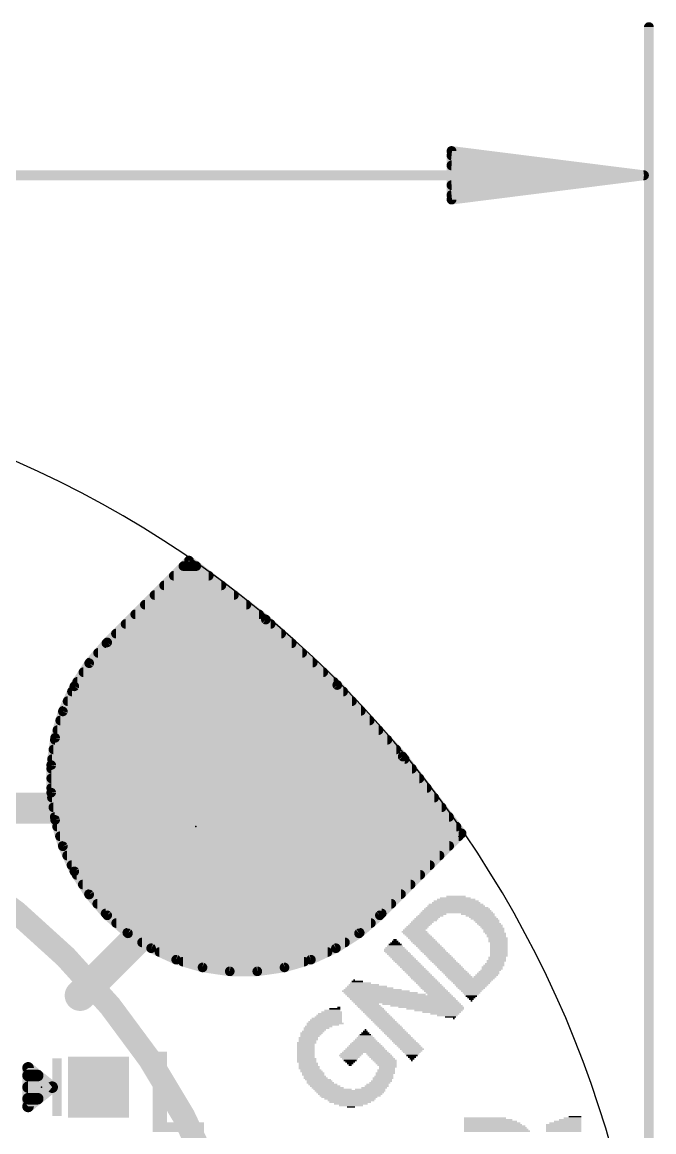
# Model space of a CAD drawing. Extents: x -19.6 to 14, y -19.9 to 18.9.
# Drawn here: x 5.71 to 14.04, y 3.98 to 18.59 of the extents above; entities that cross this region are included whole.
import ezdxf

# ---------------------------------------------------------------- set-up
doc = ezdxf.new("R2010")
doc.units = 0
for name, color, linetype in [('1', 12, 'CONTINUOUS'), ('16', 132, 'CONTINUOUS'), ('17', 110, 'CONTINUOUS'), ('20', 53, 'CONTINUOUS'), ('21', 40, 'CONTINUOUS'), ('23', 53, 'CONTINUOUS'), ('47', 253, 'CONTINUOUS')]:
    doc.layers.add(name, color=color, linetype=linetype)

# ---------------------------------------------------------------- blocks, each defined once
blk = doc.blocks.new('ROUNDP')
at = {"const_width": 0.5}
blk.add_lwpolyline([(0, -0.25, 1), (0, 0.25, 1), (0, -0.25)], format="xyb", dxfattribs=at)
blk = doc.blocks.new('RECT')
blk.add_solid([(-0.5, -0.5), (0.5, -0.5), (-0.5, 0.5), (0.5, 0.5)])

msp = doc.modelspace()

# ---------------------------------------------------------------- linework, layer by layer
at = {"layer": '1'}
for points, const_width in [([(7.9112, 11.5033), (6.8336, 10.4257)], 0.127), ([(8.9236, 10.7265), (7.9112, 11.5033)], 0.127), ([(7.8379, 11.43), (8.0067, 11.43)], 0.127), ([(7.7109, 11.303), (8.1722, 11.303)], 0.127), ([(7.4569, 11.049), (8.5032, 11.049)], 0.127), ([(7.5839, 11.176), (8.3377, 11.176)], 0.127), ([(7.3299, 10.922), (8.6688, 10.922)], 0.127), ([(7.2029, 10.795), (8.8343, 10.795)], 0.127), ([(7.0759, 10.668), (8.9874, 10.668)], 0.127), ([(9.8644, 9.8644), (8.9236, 10.7265)], 0.127), ([(6.9489, 10.541), (9.126, 10.541)], 0.127), ([(6.8336, 10.4257), (6.5962, 10.1518)], 0.127), ([(6.8235, 10.414), (9.2646, 10.414)], 0.127), ([(6.6034, 10.16), (9.5418, 10.16)], 0.127), ([(6.7134, 10.287), (9.4032, 10.287)], 0.127), ([(6.5962, 10.1518), (6.4003, 9.8469)], 0.127), ([(6.5199, 10.033), (9.6804, 10.033)], 0.127), ([(6.4383, 9.906), (9.819, 9.906)], 0.127), ([(6.4003, 9.8469), (6.2498, 9.5173)], 0.127), ([(6.3693, 9.779), (9.9426, 9.779)], 0.127), ([(10.7265, 8.9236), (9.8644, 9.8644)], 0.127), ([(6.3113, 9.652), (10.059, 9.652)], 0.127), ([(6.2498, 9.5173), (6.1477, 9.1695)], 0.127), ([(6.2533, 9.525), (10.1754, 9.525)], 0.127), ([(6.2148, 9.398), (10.2917, 9.398)], 0.127), ([(6.1477, 9.1695), (6.0961, 8.8108)], 0.127), ([(6.144, 9.144), (10.5245, 9.144)], 0.127), ([(6.1775, 9.271), (10.4081, 9.271)], 0.127), ([(6.1257, 9.017), (10.6409, 9.017)], 0.127), ([(6.1075, 8.89), (10.7522, 8.89)], 0.127), ([(11.5033, 7.9112), (10.7265, 8.9236)], 0.127), ([(6.0961, 8.8108), (6.0961, 8.4484)], 0.127), ([(6.0961, 8.763), (10.8497, 8.763)], 0.127), ([(6.0961, 8.636), (10.9471, 8.636)], 0.127), ([(6.0961, 8.509), (11.0446, 8.509)], 0.127), ([(6.0961, 8.4484), (6.1477, 8.0897)], 0.127), ([(8.3602, 7.6617), (8.3602, 8.3602)], 0.4064), ([(6.1056, 8.382), (11.142, 8.382)], 0.127), ([(6.1239, 8.255), (11.2395, 8.255)], 0.127), ([(6.1422, 8.128), (11.3369, 8.128)], 0.127), ([(6.1477, 8.0897), (6.2498, 7.742)], 0.127), ([(6.1737, 8.001), (11.4344, 8.001)], 0.127), ([(6.211, 7.874), (11.4661, 7.874)], 0.127), ([(10.4257, 6.8336), (11.5033, 7.9112)], 0.127), ([(6.2483, 7.747), (11.3391, 7.747)], 0.127), ([(6.2498, 7.742), (6.4003, 7.4123)], 0.127), ([(6.477, 5.7785), (8.3602, 7.6617)], 0.4064), ([(6.3055, 7.62), (11.2121, 7.62)], 0.127), ([(6.3635, 7.493), (11.0851, 7.493)], 0.127), ([(6.4003, 7.4123), (6.5962, 7.1075)], 0.127), ([(6.4301, 7.366), (10.9581, 7.366)], 0.127), ([(6.5117, 7.239), (10.8311, 7.239)], 0.127), ([(6.5933, 7.112), (10.7041, 7.112)], 0.127), ([(6.5962, 7.1075), (6.8336, 6.8336)], 0.127), ([(6.7023, 6.985), (10.5771, 6.985)], 0.127), ([(6.8124, 6.858), (10.4501, 6.858)], 0.127), ([(6.8336, 6.8336), (7.1075, 6.5962)], 0.127), ([(10.1518, 6.5962), (10.4257, 6.8336)], 0.127), ([(6.9519, 6.731), (10.3073, 6.731)], 0.127), ([(7.0985, 6.604), (10.1607, 6.604)], 0.127), ([(7.1075, 6.5962), (7.4123, 6.4003)], 0.127), ([(9.8469, 6.4003), (10.1518, 6.5962)], 0.127), ([(7.293, 6.477), (9.9662, 6.477)], 0.127), ([(7.4123, 6.4003), (7.742, 6.2498)], 0.127), ([(9.5173, 6.2498), (9.8469, 6.4003)], 0.127), ([(7.5225, 6.35), (9.7367, 6.35)], 0.127), ([(7.742, 6.2498), (8.0897, 6.1477)], 0.127), ([(7.8331, 6.223), (9.4261, 6.223)], 0.127), ([(9.1695, 6.1477), (9.5173, 6.2498)], 0.127), ([(8.0897, 6.1477), (8.4484, 6.0961)], 0.127), ([(8.4484, 6.0961), (8.8108, 6.0961)], 0.127), ([(8.8108, 6.0961), (9.1695, 6.1477)], 0.127)]:
    msp.add_lwpolyline(points, dxfattribs=dict(at, const_width=const_width))
for points, const_width in [([(7.9305, 11.5285, 1), (7.8919, 11.4781)], 0.0635), ([(7.9336, 11.4808, 1), (7.8887, 11.5257)], 0.0635), ([(7.8379, 11.4618, 1), (7.8379, 11.3982)], 0.0635), ([(8.0067, 11.3982, 1), (8.0067, 11.4618)], 0.0635), ([(7.7109, 11.3348, 1), (7.7109, 11.2713)], 0.0635), ([(8.1722, 11.2713, 1), (8.1722, 11.3348)], 0.0635), ([(7.4569, 11.0808, 1), (7.4569, 11.0173)], 0.0635), ([(7.5839, 11.2078, 1), (7.5839, 11.1442)], 0.0635), ([(8.3377, 11.1442, 1), (8.3377, 11.2078)], 0.0635), ([(8.5032, 11.0173, 1), (8.5032, 11.0808)], 0.0635), ([(7.3299, 10.9538, 1), (7.3299, 10.8902)], 0.0635), ([(8.6688, 10.8902, 1), (8.6688, 10.9538)], 0.0635), ([(7.2029, 10.8268, 1), (7.2029, 10.7632)], 0.0635), ([(8.8343, 10.7632, 1), (8.8343, 10.8268)], 0.0635), ([(7.0759, 10.6998, 1), (7.0759, 10.6363)], 0.0635), ([(8.945, 10.7499, 1), (8.9021, 10.7031)], 0.0635), ([(8.9042, 10.7013, 1), (8.9429, 10.7517)], 0.0635), ([(8.9874, 10.6363, 1), (8.9874, 10.6998)], 0.0635), ([(6.9489, 10.5728, 1), (6.9489, 10.5092)], 0.0635), ([(9.126, 10.5092, 1), (9.126, 10.5728)], 0.0635), ([(6.8235, 10.4458, 1), (6.8235, 10.3822)], 0.0635), ([(6.8111, 10.4481, 1), (6.856, 10.4032)], 0.0635), ([(6.8576, 10.4049, 1), (6.8096, 10.4465)], 0.0635), ([(9.2646, 10.3822, 1), (9.2646, 10.4458)], 0.0635), ([(6.6034, 10.1918, 1), (6.6034, 10.1282)], 0.0635), ([(6.7134, 10.3188, 1), (6.7134, 10.2553)], 0.0635), ([(9.4032, 10.2553, 1), (9.4032, 10.3188)], 0.0635), ([(9.5418, 10.1282, 1), (9.5418, 10.1918)], 0.0635), ([(6.5199, 10.0648, 1), (6.5199, 10.0013)], 0.0635), ([(6.5722, 10.1726, 1), (6.6202, 10.131)], 0.0635), ([(6.623, 10.1346, 1), (6.5695, 10.1689)], 0.0635), ([(9.6804, 10.0013, 1), (9.6804, 10.0648)], 0.0635), ([(6.4383, 9.9378, 1), (6.4383, 9.8742)], 0.0635), ([(9.819, 9.8742, 1), (9.819, 9.9378)], 0.0635), ([(6.3693, 9.8108, 1), (6.3693, 9.7472)], 0.0635), ([(6.3736, 9.8641, 1), (6.427, 9.8297)], 0.0635), ([(6.4292, 9.8337, 1), (6.3714, 9.8601)], 0.0635), ([(9.8878, 9.8858, 1), (9.841, 9.8429)], 0.0635), ([(9.8429, 9.841, 1), (9.8858, 9.8878)], 0.0635), ([(9.9426, 9.7472, 1), (9.9426, 9.8108)], 0.0635), ([(6.3113, 9.6838, 1), (6.3113, 9.6203)], 0.0635), ([(10.059, 9.6203, 1), (10.059, 9.6838)], 0.0635), ([(6.2209, 9.5304, 1), (6.2786, 9.5041)], 0.0635), ([(6.2802, 9.5083, 1), (6.2193, 9.5262)], 0.0635), ([(6.2533, 9.5568, 1), (6.2533, 9.4932)], 0.0635), ([(10.1754, 9.4932, 1), (10.1754, 9.5568)], 0.0635), ([(6.2148, 9.4298, 1), (6.2148, 9.3662)], 0.0635), ([(10.2917, 9.3662, 1), (10.2917, 9.4298)], 0.0635), ([(6.144, 9.1758, 1), (6.144, 9.1122)], 0.0635), ([(6.1172, 9.1785, 1), (6.1781, 9.1606)], 0.0635), ([(6.1791, 9.165, 1), (6.1162, 9.1741)], 0.0635), ([(6.1775, 9.3028, 1), (6.1775, 9.2393)], 0.0635), ([(10.4081, 9.2393, 1), (10.4081, 9.3028)], 0.0635), ([(10.5245, 9.1122, 1), (10.5245, 9.1758)], 0.0635), ([(6.1257, 9.0488, 1), (6.1257, 8.9853)], 0.0635), ([(10.6409, 8.9853, 1), (10.6409, 9.0488)], 0.0635), ([(8.89, 0, 0.4142), (0, 8.89)], 0.3048), ([(6.1075, 8.9218, 1), (6.1075, 8.8582)], 0.0635), ([(10.7517, 8.9429, 1), (10.7013, 8.9042)], 0.0635), ([(10.7031, 8.9021, 1), (10.7499, 8.945)], 0.0635), ([(10.7522, 8.8582, 1), (10.7522, 8.9218)], 0.0635), ([(6.0961, 8.7948, 1), (6.0961, 8.7312)], 0.0635), ([(6.1278, 8.8108, 1), (6.0643, 8.8108)], 0.0635), ([(6.0647, 8.8153, 1), (6.1275, 8.8063)], 0.0635), ([(10.8497, 8.7312, 1), (10.8497, 8.7948)], 0.0635), ([(6.0961, 8.6678, 1), (6.0961, 8.6043)], 0.0635), ([(10.9471, 8.6043, 1), (10.9471, 8.6678)], 0.0635), ([(6.0961, 8.5408, 1), (6.0961, 8.4772)], 0.0635), ([(6.1275, 8.4529, 1), (6.0647, 8.4439)], 0.0635), ([(6.0643, 8.4484, 1), (6.1278, 8.4484)], 0.0635), ([(8.4618, 8.3602, 1), (8.2586, 8.3602)], 0.2032), ([(11.0446, 8.4772, 1), (11.0446, 8.5408)], 0.0635), ([(6.1056, 8.4138, 1), (6.1056, 8.3502)], 0.0635), ([(11.142, 8.3502, 1), (11.142, 8.4138)], 0.0635), ([(6.1239, 8.2868, 1), (6.1239, 8.2233)], 0.0635), ([(6.1422, 8.1598, 1), (6.1422, 8.0962)], 0.0635), ([(11.2395, 8.2233, 1), (11.2395, 8.2868)], 0.0635), ([(11.3369, 8.0962, 1), (11.3369, 8.1598)], 0.0635), ([(6.1781, 8.0986, 1), (6.1172, 8.0808)], 0.0635), ([(6.1162, 8.0852, 1), (6.1791, 8.0942)], 0.0635), ([(6.1737, 8.0328, 1), (6.1737, 7.9693)], 0.0635), ([(11.4344, 7.9693, 1), (11.4344, 8.0328)], 0.0635), ([(6.211, 7.9058, 1), (6.211, 7.8423)], 0.0635), ([(11.4661, 7.8423, 1), (11.4661, 7.9058)], 0.0635), ([(11.4781, 7.8919, 1), (11.5285, 7.9305)], 0.0635), ([(11.5257, 7.8887, 1), (11.4808, 7.9336)], 0.0635), ([(6.2483, 7.7788, 1), (6.2483, 7.7153)], 0.0635), ([(6.2786, 7.7552, 1), (6.2209, 7.7288)], 0.0635), ([(6.2193, 7.733, 1), (6.2802, 7.7509)], 0.0635), ([(8.2586, 7.6617, 1), (8.4618, 7.6617)], 0.2032), ([(8.4321, 7.5899, 1), (8.2884, 7.7336)], 0.2032), ([(11.3391, 7.7153, 1), (11.3391, 7.7788)], 0.0635), ([(6.3055, 7.6517, 1), (6.3055, 7.5883)], 0.0635), ([(11.2121, 7.5883, 1), (11.2121, 7.6517)], 0.0635), ([(6.3635, 7.5248, 1), (6.3635, 7.4613)], 0.0635), ([(6.427, 7.4295, 1), (6.3736, 7.3952)], 0.0635), ([(6.3714, 7.3991, 1), (6.4292, 7.4255)], 0.0635), ([(11.0851, 7.4613, 1), (11.0851, 7.5248)], 0.0635), ([(6.4301, 7.3978, 1), (6.4301, 7.3343)], 0.0635), ([(6.5117, 7.2708, 1), (6.5117, 7.2073)], 0.0635), ([(10.8311, 7.2073, 1), (10.8311, 7.2708)], 0.0635), ([(10.9581, 7.3343, 1), (10.9581, 7.3978)], 0.0635), ([(6.5933, 7.1437, 1), (6.5933, 7.0803)], 0.0635), ([(6.6202, 7.1282, 1), (6.5722, 7.0867)], 0.0635), ([(6.5695, 7.0903, 1), (6.623, 7.1246)], 0.0635), ([(10.7041, 7.0803, 1), (10.7041, 7.1437)], 0.0635), ([(6.7023, 7.0168, 1), (6.7023, 6.9533)], 0.0635), ([(10.5771, 6.9533, 1), (10.5771, 7.0168)], 0.0635), ([(6.8124, 6.8898, 1), (6.8124, 6.8263)], 0.0635), ([(6.8544, 6.8576, 1), (6.8128, 6.8096)], 0.0635), ([(6.8096, 6.8128, 1), (6.8576, 6.8544)], 0.0635), ([(10.4032, 6.856, 1), (10.4481, 6.8111)], 0.0635), ([(10.4465, 6.8096, 1), (10.4049, 6.8576)], 0.0635), ([(10.4501, 6.8263, 1), (10.4501, 6.8898)], 0.0635), ([(6.9519, 6.7628, 1), (6.9519, 6.6993)], 0.0635), ([(10.3073, 6.6993, 1), (10.3073, 6.7628)], 0.0635), ([(7.0985, 6.6357, 1), (7.0985, 6.5723)], 0.0635), ([(7.1246, 6.623, 1), (7.0903, 6.5695)], 0.0635), ([(7.0867, 6.5722, 1), (7.1282, 6.6202)], 0.0635), ([(10.131, 6.6202, 1), (10.1726, 6.5722)], 0.0635), ([(10.1689, 6.5695, 1), (10.1346, 6.623)], 0.0635), ([(10.1607, 6.5723, 1), (10.1607, 6.6357)], 0.0635), ([(7.293, 6.5088, 1), (7.293, 6.4453)], 0.0635), ([(7.4255, 6.4292, 1), (7.3991, 6.3714)], 0.0635), ([(7.3952, 6.3736, 1), (7.4295, 6.427)], 0.0635), ([(9.8297, 6.427, 1), (9.8641, 6.3736)], 0.0635), ([(9.8601, 6.3714, 1), (9.8337, 6.4292)], 0.0635), ([(9.9662, 6.4453, 1), (9.9662, 6.5088)], 0.0635), ([(7.5225, 6.3818, 1), (7.5225, 6.3183)], 0.0635), ([(7.7509, 6.2802, 1), (7.733, 6.2193)], 0.0635), ([(7.7288, 6.2209, 1), (7.7552, 6.2786)], 0.0635), ([(7.8331, 6.2547, 1), (7.8331, 6.1913)], 0.0635), ([(9.4261, 6.1913, 1), (9.4261, 6.2547)], 0.0635), ([(9.5041, 6.2786, 1), (9.5304, 6.2209)], 0.0635), ([(9.5262, 6.2193, 1), (9.5083, 6.2802)], 0.0635), ([(9.7367, 6.3183, 1), (9.7367, 6.3818)], 0.0635), ([(8.0942, 6.1791, 1), (8.0852, 6.1162)], 0.0635), ([(8.0808, 6.1172, 1), (8.0986, 6.1781)], 0.0635), ([(8.4484, 6.1278, 1), (8.4484, 6.0643)], 0.0635), ([(8.4439, 6.0647, 1), (8.4529, 6.1275)], 0.0635), ([(8.8063, 6.1275, 1), (8.8153, 6.0647)], 0.0635), ([(8.8108, 6.0643, 1), (8.8108, 6.1278)], 0.0635), ([(9.1606, 6.1781, 1), (9.1785, 6.1172)], 0.0635), ([(9.1741, 6.1162, 1), (9.165, 6.1791)], 0.0635), ([(6.4052, 5.8503, 1), (6.5488, 5.7067)], 0.2032)]:
    msp.add_lwpolyline(points, format="xyb", dxfattribs=dict(at, const_width=const_width))
at = {"layer": '16'}
for points, const_width in [([(7.9112, 11.5033), (6.8336, 10.4257)], 0.127), ([(8.9236, 10.7265), (7.9112, 11.5033)], 0.127), ([(7.8379, 11.43), (8.0067, 11.43)], 0.127), ([(7.7109, 11.303), (8.1722, 11.303)], 0.127), ([(7.4569, 11.049), (8.5032, 11.049)], 0.127), ([(7.5839, 11.176), (8.3377, 11.176)], 0.127), ([(7.3299, 10.922), (8.6688, 10.922)], 0.127), ([(7.2029, 10.795), (8.8343, 10.795)], 0.127), ([(7.0759, 10.668), (8.9874, 10.668)], 0.127), ([(9.8644, 9.8644), (8.9236, 10.7265)], 0.127), ([(6.9489, 10.541), (9.126, 10.541)], 0.127), ([(6.8336, 10.4257), (6.5962, 10.1518)], 0.127), ([(6.8235, 10.414), (9.2646, 10.414)], 0.127), ([(6.6034, 10.16), (9.5418, 10.16)], 0.127), ([(6.7134, 10.287), (9.4032, 10.287)], 0.127), ([(6.5962, 10.1518), (6.4003, 9.8469)], 0.127), ([(6.5199, 10.033), (9.6804, 10.033)], 0.127), ([(6.4383, 9.906), (9.819, 9.906)], 0.127), ([(6.4003, 9.8469), (6.2498, 9.5173)], 0.127), ([(6.3693, 9.779), (9.9426, 9.779)], 0.127), ([(10.7265, 8.9236), (9.8644, 9.8644)], 0.127), ([(6.3113, 9.652), (10.059, 9.652)], 0.127), ([(6.2498, 9.5173), (6.1477, 9.1695)], 0.127), ([(6.2533, 9.525), (10.1754, 9.525)], 0.127), ([(6.2148, 9.398), (10.2917, 9.398)], 0.127), ([(6.1477, 9.1695), (6.0961, 8.8108)], 0.127), ([(6.144, 9.144), (10.5245, 9.144)], 0.127), ([(6.1775, 9.271), (10.4081, 9.271)], 0.127), ([(6.1257, 9.017), (10.6409, 9.017)], 0.127), ([(6.1075, 8.89), (10.7522, 8.89)], 0.127), ([(11.5033, 7.9112), (10.7265, 8.9236)], 0.127), ([(6.0961, 8.8108), (6.0961, 8.4484)], 0.127), ([(6.0961, 8.763), (10.8497, 8.763)], 0.127), ([(6.0961, 8.636), (10.9471, 8.636)], 0.127), ([(6.0961, 8.509), (11.0446, 8.509)], 0.127), ([(6.0961, 8.4484), (6.1477, 8.0897)], 0.127), ([(8.3602, 8.3602), (8.244, 8.244)], 0.4064), ([(8.1278, 8.244), (3.3, 8.244)], 0.4064), ([(6.1056, 8.382), (11.142, 8.382)], 0.127), ([(8.3602, 8.0116), (8.1278, 8.244)], 0.4064), ([(8.244, 8.244), (8.1278, 8.244)], 0.4064), ([(6.1239, 8.255), (11.2395, 8.255)], 0.127), ([(6.1422, 8.128), (11.3369, 8.128)], 0.127), ([(6.1477, 8.0897), (6.2498, 7.742)], 0.127), ([(6.1737, 8.001), (11.4344, 8.001)], 0.127), ([(6.211, 7.874), (11.4661, 7.874)], 0.127), ([(10.4257, 6.8336), (11.5033, 7.9112)], 0.127), ([(6.2483, 7.747), (11.3391, 7.747)], 0.127), ([(6.2498, 7.742), (6.4003, 7.4123)], 0.127), ([(6.3055, 7.62), (11.2121, 7.62)], 0.127), ([(6.3635, 7.493), (11.0851, 7.493)], 0.127), ([(6.4003, 7.4123), (6.5962, 7.1075)], 0.127), ([(6.4301, 7.366), (10.9581, 7.366)], 0.127), ([(6.5117, 7.239), (10.8311, 7.239)], 0.127), ([(6.5933, 7.112), (10.7041, 7.112)], 0.127), ([(6.5962, 7.1075), (6.8336, 6.8336)], 0.127), ([(6.7023, 6.985), (10.5771, 6.985)], 0.127), ([(6.8124, 6.858), (10.4501, 6.858)], 0.127), ([(6.8336, 6.8336), (7.1075, 6.5962)], 0.127), ([(10.1518, 6.5962), (10.4257, 6.8336)], 0.127), ([(6.9519, 6.731), (10.3073, 6.731)], 0.127), ([(7.0985, 6.604), (10.1607, 6.604)], 0.127), ([(7.1075, 6.5962), (7.4123, 6.4003)], 0.127), ([(9.8469, 6.4003), (10.1518, 6.5962)], 0.127), ([(7.293, 6.477), (9.9662, 6.477)], 0.127), ([(7.4123, 6.4003), (7.742, 6.2498)], 0.127), ([(9.5173, 6.2498), (9.8469, 6.4003)], 0.127), ([(7.5225, 6.35), (9.7367, 6.35)], 0.127), ([(7.742, 6.2498), (8.0897, 6.1477)], 0.127), ([(7.8331, 6.223), (9.4261, 6.223)], 0.127), ([(9.1695, 6.1477), (9.5173, 6.2498)], 0.127), ([(8.0897, 6.1477), (8.4484, 6.0961)], 0.127), ([(8.4484, 6.0961), (8.8108, 6.0961)], 0.127), ([(8.8108, 6.0961), (9.1695, 6.1477)], 0.127)]:
    msp.add_lwpolyline(points, dxfattribs=dict(at, const_width=const_width))
for points, const_width in [([(7.9305, 11.5285, 1), (7.8919, 11.4781)], 0.0635), ([(7.9336, 11.4808, 1), (7.8887, 11.5257)], 0.0635), ([(7.8379, 11.4618, 1), (7.8379, 11.3982)], 0.0635), ([(8.0067, 11.3982, 1), (8.0067, 11.4618)], 0.0635), ([(7.7109, 11.3348, 1), (7.7109, 11.2713)], 0.0635), ([(8.1722, 11.2713, 1), (8.1722, 11.3348)], 0.0635), ([(7.4569, 11.0808, 1), (7.4569, 11.0173)], 0.0635), ([(7.5839, 11.2078, 1), (7.5839, 11.1442)], 0.0635), ([(8.3377, 11.1442, 1), (8.3377, 11.2078)], 0.0635), ([(8.5032, 11.0173, 1), (8.5032, 11.0808)], 0.0635), ([(7.3299, 10.9538, 1), (7.3299, 10.8902)], 0.0635), ([(8.6688, 10.8902, 1), (8.6688, 10.9538)], 0.0635), ([(7.2029, 10.8268, 1), (7.2029, 10.7632)], 0.0635), ([(8.8343, 10.7632, 1), (8.8343, 10.8268)], 0.0635), ([(7.0759, 10.6998, 1), (7.0759, 10.6363)], 0.0635), ([(8.945, 10.7499, 1), (8.9021, 10.7031)], 0.0635), ([(8.9042, 10.7013, 1), (8.9429, 10.7517)], 0.0635), ([(8.9874, 10.6363, 1), (8.9874, 10.6998)], 0.0635), ([(6.9489, 10.5728, 1), (6.9489, 10.5092)], 0.0635), ([(9.126, 10.5092, 1), (9.126, 10.5728)], 0.0635), ([(6.8235, 10.4458, 1), (6.8235, 10.3822)], 0.0635), ([(6.8111, 10.4481, 1), (6.856, 10.4032)], 0.0635), ([(6.8576, 10.4049, 1), (6.8096, 10.4465)], 0.0635), ([(9.2646, 10.3822, 1), (9.2646, 10.4458)], 0.0635), ([(6.6034, 10.1918, 1), (6.6034, 10.1282)], 0.0635), ([(6.7134, 10.3188, 1), (6.7134, 10.2553)], 0.0635), ([(9.4032, 10.2553, 1), (9.4032, 10.3188)], 0.0635), ([(9.5418, 10.1282, 1), (9.5418, 10.1918)], 0.0635), ([(6.5199, 10.0648, 1), (6.5199, 10.0013)], 0.0635), ([(6.5722, 10.1726, 1), (6.6202, 10.131)], 0.0635), ([(6.623, 10.1346, 1), (6.5695, 10.1689)], 0.0635), ([(9.6804, 10.0013, 1), (9.6804, 10.0648)], 0.0635), ([(6.4383, 9.9378, 1), (6.4383, 9.8742)], 0.0635), ([(9.819, 9.8742, 1), (9.819, 9.9378)], 0.0635), ([(6.3693, 9.8108, 1), (6.3693, 9.7472)], 0.0635), ([(6.3736, 9.8641, 1), (6.427, 9.8297)], 0.0635), ([(6.4292, 9.8337, 1), (6.3714, 9.8601)], 0.0635), ([(9.8878, 9.8858, 1), (9.841, 9.8429)], 0.0635), ([(9.8429, 9.841, 1), (9.8858, 9.8878)], 0.0635), ([(9.9426, 9.7472, 1), (9.9426, 9.8108)], 0.0635), ([(6.3113, 9.6838, 1), (6.3113, 9.6203)], 0.0635), ([(10.059, 9.6203, 1), (10.059, 9.6838)], 0.0635), ([(6.2209, 9.5304, 1), (6.2786, 9.5041)], 0.0635), ([(6.2802, 9.5083, 1), (6.2193, 9.5262)], 0.0635), ([(6.2533, 9.5568, 1), (6.2533, 9.4932)], 0.0635), ([(10.1754, 9.4932, 1), (10.1754, 9.5568)], 0.0635), ([(6.2148, 9.4298, 1), (6.2148, 9.3662)], 0.0635), ([(10.2917, 9.3662, 1), (10.2917, 9.4298)], 0.0635), ([(6.144, 9.1758, 1), (6.144, 9.1122)], 0.0635), ([(6.1172, 9.1785, 1), (6.1781, 9.1606)], 0.0635), ([(6.1791, 9.165, 1), (6.1162, 9.1741)], 0.0635), ([(6.1775, 9.3028, 1), (6.1775, 9.2393)], 0.0635), ([(10.4081, 9.2393, 1), (10.4081, 9.3028)], 0.0635), ([(10.5245, 9.1122, 1), (10.5245, 9.1758)], 0.0635), ([(6.1257, 9.0488, 1), (6.1257, 8.9853)], 0.0635), ([(10.6409, 8.9853, 1), (10.6409, 9.0488)], 0.0635), ([(8.89, 0, 0.4142), (0, 8.89)], 0.3048), ([(6.1075, 8.9218, 1), (6.1075, 8.8582)], 0.0635), ([(10.7517, 8.9429, 1), (10.7013, 8.9042)], 0.0635), ([(10.7031, 8.9021, 1), (10.7499, 8.945)], 0.0635), ([(10.7522, 8.8582, 1), (10.7522, 8.9218)], 0.0635), ([(6.0961, 8.7948, 1), (6.0961, 8.7312)], 0.0635), ([(6.1278, 8.8108, 1), (6.0643, 8.8108)], 0.0635), ([(6.0647, 8.8153, 1), (6.1275, 8.8063)], 0.0635), ([(10.8497, 8.7312, 1), (10.8497, 8.7948)], 0.0635), ([(6.0961, 8.6678, 1), (6.0961, 8.6043)], 0.0635), ([(10.9471, 8.6043, 1), (10.9471, 8.6678)], 0.0635), ([(6.0961, 8.5408, 1), (6.0961, 8.4772)], 0.0635), ([(6.1275, 8.4529, 1), (6.0647, 8.4439)], 0.0635), ([(6.0643, 8.4484, 1), (6.1278, 8.4484)], 0.0635), ([(8.4321, 8.2884, 1), (8.2884, 8.4321)], 0.2032), ([(11.0446, 8.4772, 1), (11.0446, 8.5408)], 0.0635), ([(6.1056, 8.4138, 1), (6.1056, 8.3502)], 0.0635), ([(8.1278, 8.3456, 1), (8.1278, 8.1424)], 0.2032), ([(8.1997, 8.3158, 1), (8.056, 8.1722)], 0.2032), ([(8.1278, 8.1424, 1), (8.1278, 8.3456)], 0.2032), ([(8.1722, 8.3158, 1), (8.3158, 8.1722)], 0.2032), ([(8.244, 8.1424, 1), (8.244, 8.3456)], 0.2032), ([(11.142, 8.3502, 1), (11.142, 8.4138)], 0.0635), ([(6.1239, 8.2868, 1), (6.1239, 8.2233)], 0.0635), ([(6.1422, 8.1598, 1), (6.1422, 8.0962)], 0.0635), ([(8.2884, 7.9398, 1), (8.4321, 8.0835)], 0.2032), ([(11.2395, 8.2233, 1), (11.2395, 8.2868)], 0.0635), ([(11.3369, 8.0962, 1), (11.3369, 8.1598)], 0.0635), ([(6.1781, 8.0986, 1), (6.1172, 8.0808)], 0.0635), ([(6.1162, 8.0852, 1), (6.1791, 8.0942)], 0.0635), ([(6.1737, 8.0328, 1), (6.1737, 7.9693)], 0.0635), ([(11.4344, 7.9693, 1), (11.4344, 8.0328)], 0.0635), ([(6.211, 7.9058, 1), (6.211, 7.8423)], 0.0635), ([(11.4661, 7.8423, 1), (11.4661, 7.9058)], 0.0635), ([(11.4781, 7.8919, 1), (11.5285, 7.9305)], 0.0635), ([(11.5257, 7.8887, 1), (11.4808, 7.9336)], 0.0635), ([(6.2483, 7.7788, 1), (6.2483, 7.7153)], 0.0635), ([(6.2786, 7.7552, 1), (6.2209, 7.7288)], 0.0635), ([(6.2193, 7.733, 1), (6.2802, 7.7509)], 0.0635), ([(11.3391, 7.7153, 1), (11.3391, 7.7788)], 0.0635), ([(6.3055, 7.6517, 1), (6.3055, 7.5883)], 0.0635), ([(11.2121, 7.5883, 1), (11.2121, 7.6517)], 0.0635), ([(6.3635, 7.5248, 1), (6.3635, 7.4613)], 0.0635), ([(6.427, 7.4295, 1), (6.3736, 7.3952)], 0.0635), ([(6.3714, 7.3991, 1), (6.4292, 7.4255)], 0.0635), ([(11.0851, 7.4613, 1), (11.0851, 7.5248)], 0.0635), ([(6.4301, 7.3978, 1), (6.4301, 7.3343)], 0.0635), ([(6.5117, 7.2708, 1), (6.5117, 7.2073)], 0.0635), ([(10.8311, 7.2073, 1), (10.8311, 7.2708)], 0.0635), ([(10.9581, 7.3343, 1), (10.9581, 7.3978)], 0.0635), ([(6.5933, 7.1437, 1), (6.5933, 7.0803)], 0.0635), ([(6.6202, 7.1282, 1), (6.5722, 7.0867)], 0.0635), ([(6.5695, 7.0903, 1), (6.623, 7.1246)], 0.0635), ([(10.7041, 7.0803, 1), (10.7041, 7.1437)], 0.0635), ([(6.7023, 7.0168, 1), (6.7023, 6.9533)], 0.0635), ([(10.5771, 6.9533, 1), (10.5771, 7.0168)], 0.0635), ([(6.8124, 6.8898, 1), (6.8124, 6.8263)], 0.0635), ([(6.8544, 6.8576, 1), (6.8128, 6.8096)], 0.0635), ([(6.8096, 6.8128, 1), (6.8576, 6.8544)], 0.0635), ([(10.4032, 6.856, 1), (10.4481, 6.8111)], 0.0635), ([(10.4465, 6.8096, 1), (10.4049, 6.8576)], 0.0635), ([(10.4501, 6.8263, 1), (10.4501, 6.8898)], 0.0635), ([(6.9519, 6.7628, 1), (6.9519, 6.6993)], 0.0635), ([(10.3073, 6.6993, 1), (10.3073, 6.7628)], 0.0635), ([(7.0985, 6.6357, 1), (7.0985, 6.5723)], 0.0635), ([(7.1246, 6.623, 1), (7.0903, 6.5695)], 0.0635), ([(7.0867, 6.5722, 1), (7.1282, 6.6202)], 0.0635), ([(10.131, 6.6202, 1), (10.1726, 6.5722)], 0.0635), ([(10.1689, 6.5695, 1), (10.1346, 6.623)], 0.0635), ([(10.1607, 6.5723, 1), (10.1607, 6.6357)], 0.0635), ([(7.293, 6.5088, 1), (7.293, 6.4453)], 0.0635), ([(7.4255, 6.4292, 1), (7.3991, 6.3714)], 0.0635), ([(7.3952, 6.3736, 1), (7.4295, 6.427)], 0.0635), ([(9.8297, 6.427, 1), (9.8641, 6.3736)], 0.0635), ([(9.8601, 6.3714, 1), (9.8337, 6.4292)], 0.0635), ([(9.9662, 6.4453, 1), (9.9662, 6.5088)], 0.0635), ([(7.5225, 6.3818, 1), (7.5225, 6.3183)], 0.0635), ([(7.7509, 6.2802, 1), (7.733, 6.2193)], 0.0635), ([(7.7288, 6.2209, 1), (7.7552, 6.2786)], 0.0635), ([(7.8331, 6.2547, 1), (7.8331, 6.1913)], 0.0635), ([(9.4261, 6.1913, 1), (9.4261, 6.2547)], 0.0635), ([(9.5041, 6.2786, 1), (9.5304, 6.2209)], 0.0635), ([(9.5262, 6.2193, 1), (9.5083, 6.2802)], 0.0635), ([(9.7367, 6.3183, 1), (9.7367, 6.3818)], 0.0635), ([(8.0942, 6.1791, 1), (8.0852, 6.1162)], 0.0635), ([(8.0808, 6.1172, 1), (8.0986, 6.1781)], 0.0635), ([(8.4484, 6.1278, 1), (8.4484, 6.0643)], 0.0635), ([(8.4439, 6.0647, 1), (8.4529, 6.1275)], 0.0635), ([(8.8063, 6.1275, 1), (8.8153, 6.0647)], 0.0635), ([(8.8108, 6.0643, 1), (8.8108, 6.1278)], 0.0635), ([(9.1606, 6.1781, 1), (9.1785, 6.1172)], 0.0635), ([(9.1741, 6.1162, 1), (9.165, 6.1791)], 0.0635)]:
    msp.add_lwpolyline(points, format="xyb", dxfattribs=dict(at, const_width=const_width))
at = {"layer": '20'}
msp.add_arc((0, -0.0023), 13.9929, 105.8, 74.2, dxfattribs=at)
at = {"layer": '21', "const_width": 0.1524}
for points in [[(6.1087, 4.572), (5.7912, 4.826)], [(5.7912, 4.826), (5.7912, 4.318)], [(5.7912, 4.7244), (5.9182, 4.7244)], [(5.7912, 4.318), (6.1087, 4.572)], [(5.7912, 4.572), (6.1087, 4.572)], [(5.7912, 4.4196), (5.9182, 4.4196)]]:
    msp.add_lwpolyline(points, dxfattribs=at)
at = {"layer": '21', "const_width": 0.0762}
for points in [[(5.815, 4.8558, 1), (5.7674, 4.7962)], [(5.8293, 4.826, 1), (5.7531, 4.826)], [(5.7912, 4.7625, 1), (5.7912, 4.6863)], [(5.9182, 4.6863, 1), (5.9182, 4.7625)], [(5.7912, 4.6101, 1), (5.7912, 4.5339)], [(6.1325, 4.5422, 1), (6.0849, 4.6018)], [(6.0849, 4.5422, 1), (6.1325, 4.6018)], [(6.1087, 4.5339, 1), (6.1087, 4.6101)], [(5.7912, 4.4577, 1), (5.7912, 4.3815)], [(5.7674, 4.3478, 1), (5.815, 4.2882)], [(5.9182, 4.3815, 1), (5.9182, 4.4577)], [(5.7531, 4.318, 1), (5.8293, 4.318)]]:
    msp.add_lwpolyline(points, format="xyb", dxfattribs=at)
at = {"layer": '23'}
for p in [(8.001, 8.001), (5.969, 4.572)]:
    msp.add_point(p, dxfattribs=at)
at = {"layer": '47', "const_width": 0.13}
for points in [[(13.97, 0.127), (13.97, 18.5235)], [(13.905, 16.5735), (11.37, 16.8927)], [(11.37, 16.8927), (11.37, 16.2543)], [(13.905, 16.5735), (11.37, 16.8335)], [(13.905, 16.5735), (11.37, 16.7035)], [(-13.9685, 16.5735), (13.905, 16.5735)], [(11.37, 16.2543), (13.905, 16.5735)], [(11.37, 16.4435), (13.905, 16.5735)], [(11.37, 16.3135), (13.905, 16.5735)]]:
    msp.add_lwpolyline(points, dxfattribs=at)
at = {"layer": '47', "const_width": 0.065}
for points in [[(14.0025, 18.5235, 1), (13.9375, 18.5235)], [(11.3741, 16.925, 1), (11.3659, 16.8605)], [(11.4025, 16.8927, 1), (11.3375, 16.8927)], [(11.3733, 16.8658, 1), (11.3667, 16.8012)], [(11.3717, 16.736, 1), (11.3683, 16.671)], [(11.3683, 16.476, 1), (11.3717, 16.411)], [(13.9091, 16.5413, 1), (13.9009, 16.6057)], [(13.9009, 16.5413, 1), (13.9091, 16.6057)], [(13.9083, 16.5412, 1), (13.9017, 16.6058)], [(13.9017, 16.5412, 1), (13.9083, 16.6058)], [(13.9033, 16.541, 1), (13.9067, 16.606)], [(13.9067, 16.541, 1), (13.9033, 16.606)], [(13.905, 16.541, 1), (13.905, 16.606)], [(11.3667, 16.3458, 1), (11.3733, 16.2812)], [(11.3659, 16.2865, 1), (11.3741, 16.222)], [(11.3375, 16.2543, 1), (11.4025, 16.2543)]]:
    msp.add_lwpolyline(points, format="xyb", dxfattribs=at)

# ---------------------------------------------------------------- block references
at = {"layer": '1', "xscale": 0.8, "yscale": 0.8, "rotation": 270}
msp.add_blockref('RECT', (6.719, 4.572), dxfattribs=at)
at = {"layer": '17', "xscale": 4.216, "yscale": 4.216, "rotation": 315}
msp.add_blockref('ROUNDP', (8.3602, 8.3602), dxfattribs=at)
msp.add_blockref('ROUNDP', (8.3602, 8.3602), dxfattribs=at)
at = {"layer": '21', "yscale": 0.0212}
for p, xscale in [((11.4304, 7.0189), 0.5924), ((11.4304, 7.0401), 0.5078), ((11.4198, 7.0613), 0.402), ((11.4304, 7.0824), 0.2539), ((11.441, 6.8708), 0.9521), ((11.441, 6.892), 0.9098), ((11.441, 6.9131), 0.8675), ((11.441, 6.9343), 0.8252), ((11.4304, 6.9555), 0.7617), ((11.4304, 6.9766), 0.7194), ((11.4304, 6.9978), 0.6347), ((10.9649, 6.7227), 0.2962), ((10.9861, 6.7439), 0.2962), ((11.0178, 6.765), 0.3174), ((11.039, 6.7862), 0.3174), ((11.0602, 6.8074), 0.3174), ((11.0919, 6.8285), 0.3385), ((11.1236, 6.8497), 0.3597), ((11.7161, 6.8497), 0.4443), ((11.7478, 6.8285), 0.3808), ((11.7795, 6.8074), 0.3597), ((11.8007, 6.7862), 0.3597), ((11.8324, 6.765), 0.3385), ((11.843, 6.7439), 0.3174), ((11.8642, 6.7227), 0.3174), ((10.8803, 6.6169), 0.3385), ((10.8803, 6.6381), 0.2962), ((10.9015, 6.5958), 0.3385), ((10.9226, 6.5746), 0.3385), ((10.9015, 6.6592), 0.2962), ((10.9226, 6.6804), 0.2962), ((10.9438, 6.7016), 0.2962), ((11.8853, 6.7016), 0.3174), ((11.8959, 6.6804), 0.2962), ((11.9171, 6.6592), 0.2962), ((11.9276, 6.6381), 0.2751), ((11.9276, 6.6169), 0.2751), ((11.9488, 6.5958), 0.2751), ((11.9594, 6.5746), 0.2539), ((10.6264, 6.4265), 0.2116), ((10.6264, 6.4477), 0.1693), ((10.6264, 6.4688), 0.1269), ((10.6264, 6.49), 0.0846), ((10.6264, 6.5111), 0.0423), ((10.9438, 6.5535), 0.3385), ((10.9649, 6.5323), 0.3385), ((10.9861, 6.5111), 0.3385), ((11.0073, 6.49), 0.3385), ((11.0284, 6.4688), 0.3385), ((11.0496, 6.4477), 0.3385), ((11.0707, 6.4265), 0.3385), ((11.9594, 6.5535), 0.2539), ((11.9805, 6.5323), 0.2539), ((11.9805, 6.5111), 0.2539), ((11.9805, 6.49), 0.2539), ((11.9911, 6.4688), 0.2327), ((11.9911, 6.4477), 0.2327), ((11.9911, 6.4265), 0.2327), ((10.6264, 6.3842), 0.2962), ((10.637, 6.363), 0.3174), ((10.6264, 6.4053), 0.2539), ((10.6581, 6.3419), 0.3174), ((10.6793, 6.3207), 0.3174), ((10.7005, 6.2996), 0.3174), ((10.7216, 6.2784), 0.3174), ((11.0919, 6.4053), 0.3385), ((11.113, 6.3842), 0.3385), ((11.1342, 6.363), 0.3385), ((11.1554, 6.3419), 0.3385), ((11.1765, 6.3207), 0.3385), ((11.1977, 6.2996), 0.3385), ((11.2188, 6.2784), 0.3385), ((11.97, 6.2784), 0.2327), ((11.9911, 6.4053), 0.2327), ((11.9911, 6.3842), 0.2327), ((11.9911, 6.363), 0.2327), ((11.9911, 6.3419), 0.2327), ((11.9911, 6.3207), 0.2327), ((11.9911, 6.2996), 0.2327), ((10.7428, 6.2572), 0.3174), ((10.7639, 6.2361), 0.3174), ((10.7851, 6.2149), 0.3174), ((10.8063, 6.1938), 0.3174), ((10.8274, 6.1726), 0.3174), ((10.8486, 6.1514), 0.3174), ((10.8697, 6.1303), 0.3174), ((11.24, 6.2572), 0.3385), ((11.2612, 6.2361), 0.3385), ((11.2823, 6.2149), 0.3385), ((11.3035, 6.1938), 0.3385), ((11.3246, 6.1726), 0.3385), ((11.3458, 6.1514), 0.3385), ((11.3669, 6.1303), 0.3385), ((11.9065, 6.1514), 0.2751), ((11.9065, 6.1303), 0.2751), ((11.9276, 6.1726), 0.2751), ((11.9382, 6.1938), 0.2539), ((11.9594, 6.2361), 0.2539), ((11.9488, 6.2149), 0.2327), ((11.97, 6.2572), 0.2327), ((10.0869, 5.9822), 0.0212), ((10.8909, 6.1091), 0.3174), ((10.912, 6.088), 0.3174), ((10.9332, 6.0668), 0.3174), ((10.9544, 6.0457), 0.3174), ((10.9755, 6.0245), 0.3174), ((10.9967, 6.0033), 0.3174), ((11.0178, 5.9822), 0.3174), ((11.3881, 6.1091), 0.3385), ((11.4093, 6.088), 0.3385), ((11.4304, 6.0668), 0.3385), ((11.4516, 6.0457), 0.3385), ((11.4727, 6.0245), 0.3385), ((11.6314, 6.0033), 0.6136), ((11.6314, 5.9822), 0.5713), ((11.8113, 6.0245), 0.2962), ((11.8324, 6.0457), 0.2962), ((11.8536, 6.0668), 0.2962), ((11.8642, 6.088), 0.2751), ((11.8853, 6.1091), 0.2751), ((10.3725, 5.8341), 0.8886), ((10.3302, 5.8552), 0.7617), ((10.2879, 5.8764), 0.6347), ((10.2561, 5.8975), 0.529), ((10.2138, 5.9187), 0.402), ((10.1715, 5.9399), 0.2751), ((10.1292, 5.961), 0.1481), ((11.039, 5.961), 0.3174), ((11.0602, 5.9399), 0.3174), ((11.0813, 5.9187), 0.3174), ((11.1025, 5.8975), 0.3174), ((11.1236, 5.8764), 0.3174), ((11.1448, 5.8552), 0.3174), ((11.1659, 5.8341), 0.3174), ((11.6314, 5.961), 0.529), ((11.6314, 5.9399), 0.4866), ((11.6314, 5.9187), 0.4443), ((11.6314, 5.8975), 0.402), ((11.6314, 5.8764), 0.3597), ((11.6314, 5.8552), 0.3174), ((11.6314, 5.8341), 0.2751), ((10.436, 5.8129), 0.9733), ((10.4995, 5.7918), 1.0579), ((10.6899, 5.7706), 1.3964), ((10.711, 5.7494), 1.3964), ((10.7322, 5.7283), 1.3964), ((10.7534, 5.7071), 1.3964), ((10.7745, 5.686), 1.3964), ((11.1871, 5.8129), 0.3174), ((11.2083, 5.7918), 0.3174), ((11.6314, 5.8129), 0.2327), ((11.6314, 5.7918), 0.1904), ((11.6314, 5.7706), 0.1481), ((11.6314, 5.7494), 0.1058), ((11.6314, 5.7283), 0.0635), ((11.6314, 5.7071), 0.0212), ((9.7907, 5.559), 0.2751), ((9.8012, 5.5802), 0.2116), ((9.833, 5.6013), 0.1481), ((9.8859, 5.6225), 0.0423), ((10.2561, 5.6648), 0.3174), ((10.2773, 5.6437), 0.3174), ((10.2985, 5.6225), 0.3174), ((10.3196, 5.6013), 0.3174), ((10.3408, 5.5802), 0.3174), ((10.3619, 5.559), 0.3174), ((10.9755, 5.6648), 1.0368), ((11.039, 5.6437), 0.9521), ((11.1025, 5.6225), 0.8675), ((11.1554, 5.6013), 0.7617), ((11.1977, 5.5802), 0.6347), ((11.24, 5.559), 0.5078), ((9.706, 5.4109), 0.4866), ((9.706, 5.4321), 0.4443), ((9.7166, 5.4532), 0.4232), ((9.7272, 5.4744), 0.402), ((9.7483, 5.4955), 0.3597), ((9.7589, 5.5167), 0.3385), ((9.7695, 5.5379), 0.3174), ((10.3831, 5.5379), 0.3174), ((10.4042, 5.5167), 0.3174), ((10.4254, 5.4955), 0.3174), ((10.4466, 5.4744), 0.3174), ((10.4677, 5.4532), 0.3174), ((10.4889, 5.4321), 0.3174), ((10.51, 5.4109), 0.3174), ((11.2823, 5.5379), 0.3808), ((11.314, 5.5167), 0.2751), ((11.3564, 5.4955), 0.1481), ((11.3987, 5.4744), 0.0212), ((9.5156, 5.2628), 0.2751), ((9.5262, 5.284), 0.2962), ((9.5473, 5.3051), 0.2962), ((9.5685, 5.3263), 0.2962), ((9.5897, 5.3474), 0.3385), ((9.6214, 5.3686), 0.3597), ((9.6743, 5.3898), 0.4232), ((10.235, 5.2628), 0.1481), ((10.235, 5.284), 0.1058), ((10.235, 5.3051), 0.0635), ((10.235, 5.3263), 0.0212), ((10.5312, 5.3898), 0.3174), ((10.5524, 5.3686), 0.3174), ((10.5735, 5.3474), 0.3174), ((10.5947, 5.3263), 0.3174), ((10.6158, 5.3051), 0.3174), ((10.637, 5.284), 0.3174), ((10.6581, 5.2628), 0.3174), ((9.4627, 5.157), 0.2539), ((9.4521, 5.1359), 0.2327), ((9.4521, 5.1147), 0.2327), ((9.4839, 5.2205), 0.2539), ((9.4839, 5.1993), 0.2539), ((9.4733, 5.1782), 0.2327), ((9.505, 5.2416), 0.2539), ((10.235, 5.1147), 0.4443), ((10.235, 5.1359), 0.402), ((10.235, 5.157), 0.3597), ((10.235, 5.1782), 0.3174), ((10.235, 5.1993), 0.2751), ((10.235, 5.2205), 0.2327), ((10.235, 5.2416), 0.1904), ((10.6793, 5.2416), 0.3174), ((10.7005, 5.2205), 0.3174), ((10.7216, 5.1993), 0.3174), ((10.7428, 5.1782), 0.3174), ((10.7639, 5.157), 0.3174), ((10.7851, 5.1359), 0.3174), ((10.8063, 5.1147), 0.3174), ((7.5267, 5.0301), 0.1904), ((7.5267, 5.0089), 0.1904), ((7.5267, 4.9877), 0.1904), ((7.5267, 4.9666), 0.1904), ((9.4521, 5.0935), 0.2327), ((9.4521, 5.0724), 0.2327), ((9.4521, 5.0512), 0.2327), ((9.4521, 5.0301), 0.2327), ((9.4521, 5.0089), 0.2327), ((9.4521, 4.9877), 0.2327), ((9.4521, 4.9666), 0.2327), ((10.034, 4.9877), 0.2962), ((10.0551, 5.0089), 0.2962), ((10.034, 4.9666), 0.2539), ((10.235, 5.0301), 0.6136), ((10.235, 5.0512), 0.5713), ((10.235, 5.0724), 0.529), ((10.235, 5.0935), 0.4866), ((10.4042, 5.0089), 0.3174), ((10.4254, 4.9877), 0.3174), ((10.4466, 4.9666), 0.3174), ((10.8274, 5.0935), 0.3174), ((10.8486, 5.0724), 0.3174), ((10.8486, 5.0512), 0.2751), ((10.8486, 5.0301), 0.2327), ((10.8486, 5.0089), 0.1904), ((10.8486, 4.9877), 0.1481), ((10.8486, 4.9666), 0.1058), ((7.5267, 4.9454), 0.1904), ((7.5267, 4.9243), 0.1904), ((7.5267, 4.9031), 0.1904), ((7.5267, 4.882), 0.1904), ((7.5267, 4.8608), 0.1904), ((7.5267, 4.8396), 0.1904), ((7.5267, 4.8185), 0.1904), ((9.4627, 4.9454), 0.2539), ((9.4627, 4.9243), 0.2539), ((9.4627, 4.9031), 0.2539), ((9.4839, 4.882), 0.2539), ((9.4839, 4.8608), 0.2539), ((9.4944, 4.8396), 0.2751), ((9.4944, 4.8185), 0.2751), ((10.034, 4.9454), 0.2116), ((10.034, 4.9243), 0.1693), ((10.034, 4.9031), 0.127), ((10.034, 4.882), 0.0846), ((10.034, 4.8608), 0.0423), ((10.4677, 4.9454), 0.3174), ((10.4889, 4.9243), 0.3174), ((10.4995, 4.9031), 0.2962), ((10.51, 4.882), 0.2751), ((10.5206, 4.8608), 0.2539), ((10.5312, 4.8396), 0.2327), ((10.5206, 4.8185), 0.2116), ((10.8486, 4.9454), 0.0635), ((10.8486, 4.9243), 0.0212), ((7.5267, 4.7973), 0.1904), ((7.5267, 4.7762), 0.1904), ((7.5267, 4.755), 0.1904), ((7.5267, 4.7338), 0.1904), ((7.5267, 4.7127), 0.1904), ((7.5267, 4.6915), 0.1904), ((7.5267, 4.6704), 0.1904), ((9.5156, 4.7973), 0.2751), ((9.5262, 4.7762), 0.2962), ((9.5473, 4.755), 0.2962), ((9.5473, 4.7338), 0.2962), ((9.5685, 4.7127), 0.2962), ((9.5791, 4.6915), 0.3174), ((9.6108, 4.6704), 0.3385), ((10.4571, 4.6704), 0.2539), ((10.4677, 4.6915), 0.2751), ((10.4783, 4.7127), 0.2539), ((10.4995, 4.755), 0.2539), ((10.4889, 4.7338), 0.2327), ((10.51, 4.7973), 0.2327), ((10.51, 4.7762), 0.2327), ((7.5267, 4.6492), 0.1904), ((7.5267, 4.6281), 0.1904), ((7.5267, 4.6069), 0.1904), ((7.5267, 4.5857), 0.1904), ((7.5267, 4.5646), 0.1904), ((7.5267, 4.5434), 0.1904), ((7.5267, 4.5223), 0.1904), ((9.632, 4.6492), 0.3385), ((9.6425, 4.6281), 0.3597), ((9.6743, 4.6069), 0.3808), ((9.706, 4.5857), 0.402), ((9.7378, 4.5646), 0.4232), ((9.8012, 4.5434), 0.5078), ((10.034, 4.5223), 0.931), ((10.2985, 4.5434), 0.402), ((10.3514, 4.5646), 0.3385), ((10.3831, 4.5857), 0.3174), ((10.3937, 4.6069), 0.2962), ((10.4254, 4.6281), 0.2751), ((10.4466, 4.6492), 0.2751), ((7.5267, 4.5011), 0.1904), ((7.5267, 4.48), 0.1904), ((7.5267, 4.4588), 0.1904), ((7.5267, 4.4376), 0.1904), ((7.5267, 4.4165), 0.1904), ((7.5267, 4.3953), 0.1904), ((7.5267, 4.3742), 0.1904), ((10.034, 4.5011), 0.8886), ((10.034, 4.48), 0.8463), ((10.034, 4.4588), 0.804), ((10.0234, 4.4376), 0.7405), ((10.034, 4.4165), 0.6771), ((10.0446, 4.3953), 0.6136), ((10.034, 4.3742), 0.5501), ((7.5267, 4.353), 0.1904), ((7.5267, 4.3318), 0.1904), ((7.5267, 4.3107), 0.1904), ((7.5267, 4.2895), 0.1904), ((7.5267, 4.2684), 0.1904), ((7.5267, 4.2472), 0.1904), ((7.5267, 4.226), 0.1904), ((10.0446, 4.353), 0.4443), ((10.0446, 4.3318), 0.3174), ((10.0446, 4.3107), 0.1058), ((7.5267, 4.2049), 0.1904), ((7.5267, 4.1837), 0.1904), ((7.5267, 4.1626), 0.1904), ((7.5267, 4.1414), 0.1904), ((7.5267, 4.1203), 0.1904), ((7.7701, 4.0991), 0.6771), ((11.8113, 4.1626), 0.5501), ((11.8853, 4.1203), 0.6982), ((11.9065, 4.0991), 0.7405), ((11.8536, 4.1414), 0.6347), ((12.8692, 4.0991), 0.4232), ((12.9009, 4.1203), 0.3597), ((12.9327, 4.1414), 0.2962), ((12.9644, 4.1626), 0.2327), ((12.9961, 4.1837), 0.1693), ((7.7701, 4.0779), 0.6771), ((7.7701, 4.0568), 0.6771), ((7.7701, 4.0356), 0.6771), ((7.7701, 4.0145), 0.6771), ((7.7701, 3.9933), 0.6771), ((11.9171, 4.0779), 0.7617), ((11.9382, 4.0568), 0.804), ((11.9488, 4.0356), 0.8252), ((11.9594, 4.0145), 0.8463), ((11.97, 3.9933), 0.8675), ((12.848, 4.0779), 0.4655), ((12.848, 4.0568), 0.4655), ((12.848, 4.0356), 0.4655), ((12.848, 4.0145), 0.4655), ((12.848, 3.9933), 0.4655)]:
    msp.add_blockref('RECT', p, dxfattribs=dict(at, xscale=xscale))
at = {"layer": '21', "xscale": 0.762, "yscale": 0.127, "rotation": 270}
msp.add_blockref('RECT', (6.1722, 4.572), dxfattribs=at)

doc.saveas('drawing.dxf')
